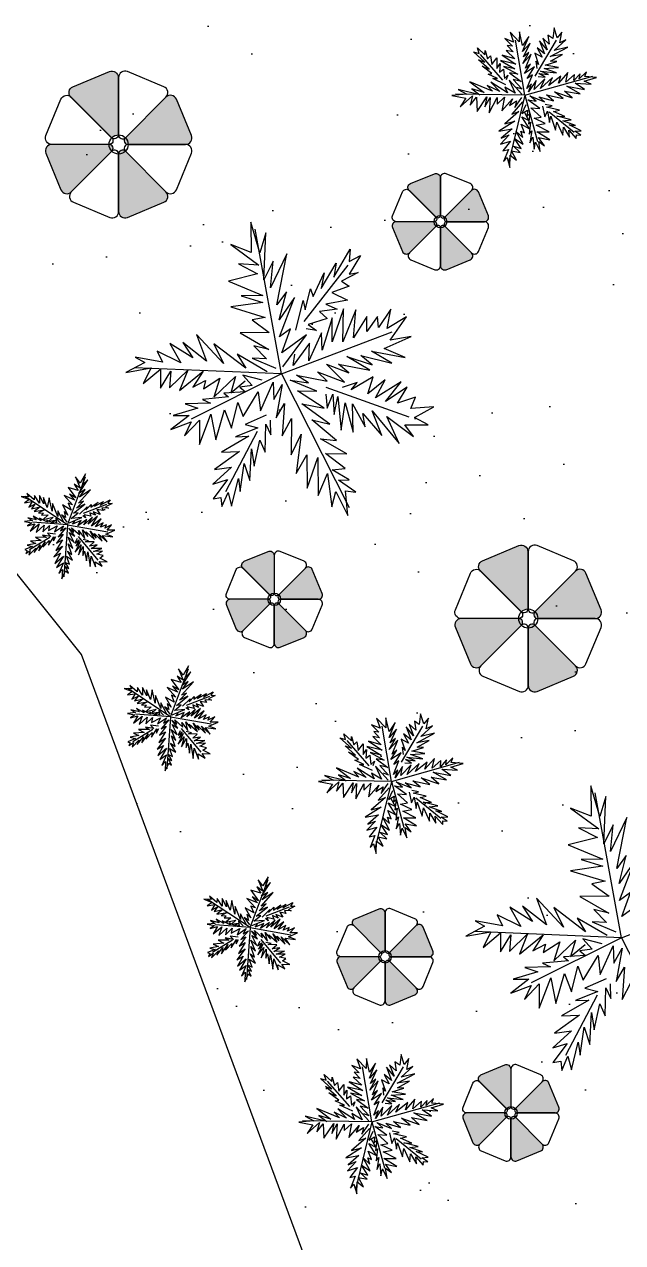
# Model space of a CAD drawing. Header units: millimetres. Extents: x 185 to 501, y 88 to 528.
# Drawn here: x 373.69 to 383.99, y 205.34 to 226.29 of the extents above; entities that cross this region are included whole.
import ezdxf

# ---------------------------------------------------------------- set-up
doc = ezdxf.new("R2010")
doc.units = ezdxf.units.MM
for name, color, linetype in [('arboles', 84, 'Continuous'), ('arena playa', 253, 'Continuous'), ('SITE_FURNISHINGS', 230, 'Continuous')]:
    doc.layers.add(name, color=color, linetype=linetype)

msp = doc.modelspace()

# ---------------------------------------------------------------- hatches: boundary and pattern name
for color, points in [(5, [(375.308, 225.372, 0.534511), (375.156, 225.474), (374.529, 225.214, 0.475071), (374.48, 225.051, -0.059116), (374.5, 225.035), (375.198, 224.337, -0.187719), (375.308, 224.385, 0.000562), (375.308, 224.385)]), (256, [(380.849, 223.651, 0.534511), (380.749, 223.717), (380.337, 223.547, 0.475071), (380.304, 223.439, -0.059116), (380.318, 223.429), (380.777, 222.969, -0.187719), (380.849, 223.001, 0.000562), (380.849, 223.001)]), (256, [(377.989, 217.158, 0.534511), (377.889, 217.224), (377.477, 217.054, 0.475071), (377.444, 216.946, -0.059116), (377.458, 216.936), (377.917, 216.476, -0.187719), (377.989, 216.508, 0.000562), (377.989, 216.508)]), (230, [(382.357, 217.221, 0.534511), (382.205, 217.323), (381.578, 217.063, 0.475071), (381.529, 216.9, -0.059116), (381.55, 216.884), (382.248, 216.186, -0.187719), (382.357, 216.234, 0.000562), (382.357, 216.234)]), (256, [(379.896, 211.011, 0.534511), (379.796, 211.078), (379.383, 210.907, 0.475071), (379.351, 210.799, -0.059116), (379.364, 210.789), (379.824, 210.33, -0.187719), (379.896, 210.361, 0.000562), (379.896, 210.361)]), (256, [(382.062, 208.327, 0.534511), (381.962, 208.394), (381.55, 208.223, 0.475071), (381.518, 208.116, -0.059116), (381.531, 208.105), (381.99, 207.646, -0.187719), (382.062, 207.677, 0.000562), (382.062, 207.678)])]:
    msp.add_hatch(color=color).paths.add_polyline_path(points)
h = msp.add_hatch(color=5)
edge = h.paths.add_edge_path()
edge.add_arc((375.479, 224.289), 0.0682, 135, 270)
edge.add_line((375.479, 224.221), (376.466, 224.221))
edge.add_arc((376.466, 224.331), 0.11, 270, 382.5)
edge.add_line((376.568, 224.373), (376.308, 224.999))
edge.add_arc((376.207, 224.957), 0.11, 22.5, 135)
edge.add_line((376.129, 225.035), (375.431, 224.337))
edge = h.paths.add_edge_path()
edge.add_arc((375.383, 224.056), 0.0682, 45, 180)
edge.add_line((375.315, 224.056), (375.315, 223.069))
edge.add_arc((375.425, 223.069), 0.11, 180, 292.5)
edge.add_line((375.467, 222.967), (376.093, 223.227))
edge.add_arc((376.051, 223.328), 0.11, 292.5, 405)
edge.add_line((376.129, 223.406), (375.431, 224.104))
edge = h.paths.add_edge_path()
edge.add_arc((374.423, 223.484), 0.11, 202.5, 315)
edge.add_line((374.5, 223.406), (375.198, 224.104))
edge.add_arc((375.15, 224.152), 0.0682, 315, 450)
edge.add_line((375.15, 224.221), (374.163, 224.221))
edge.add_arc((374.163, 224.111), 0.11, 90, 202.5)
edge.add_line((374.061, 224.069), (374.321, 223.442))
h = msp.add_hatch(color=256)
edge = h.paths.add_edge_path()
edge.add_arc((380.962, 222.938), 0.0448, 135, 270)
edge.add_line((380.962, 222.893), (381.611, 222.893))
edge.add_arc((381.611, 222.965), 0.0723, 270, 382.5)
edge.add_line((381.678, 222.993), (381.507, 223.405))
edge.add_arc((381.441, 223.378), 0.0723, 22.5, 135)
edge.add_line((381.389, 223.429), (380.93, 222.969))
edge = h.paths.add_edge_path()
edge.add_arc((380.898, 222.785), 0.0448, 45, 180)
edge.add_line((380.854, 222.785), (380.854, 222.135))
edge.add_arc((380.926, 222.135), 0.0723, 180, 292.5)
edge.add_line((380.954, 222.068), (381.366, 222.239))
edge.add_arc((381.338, 222.306), 0.0723, 292.5, 405)
edge.add_line((381.389, 222.357), (380.93, 222.816))
edge = h.paths.add_edge_path()
edge.add_arc((380.267, 222.408), 0.0723, 202.5, 315)
edge.add_line((380.318, 222.357), (380.777, 222.816))
edge.add_arc((380.745, 222.848), 0.0448, 315, 450)
edge.add_line((380.745, 222.893), (380.096, 222.893))
edge.add_arc((380.096, 222.821), 0.0723, 90, 202.5)
edge.add_line((380.029, 222.793), (380.2, 222.381))
h = msp.add_hatch(color=256)
edge = h.paths.add_edge_path()
edge.add_arc((378.102, 216.445), 0.0448, 135, 270)
edge.add_line((378.102, 216.4), (378.751, 216.4))
edge.add_arc((378.751, 216.472), 0.0723, 270, 382.5)
edge.add_line((378.818, 216.5), (378.647, 216.912))
edge.add_arc((378.58, 216.884), 0.0723, 22.5, 135)
edge.add_line((378.529, 216.936), (378.07, 216.476))
edge = h.paths.add_edge_path()
edge.add_arc((378.038, 216.292), 0.0448, 45, 180)
edge.add_line((377.993, 216.292), (377.993, 215.642))
edge.add_arc((378.066, 215.642), 0.0723, 180, 292.5)
edge.add_line((378.093, 215.575), (378.506, 215.746))
edge.add_arc((378.478, 215.813), 0.0723, 292.5, 405)
edge.add_line((378.529, 215.864), (378.07, 216.323))
edge = h.paths.add_edge_path()
edge.add_arc((377.407, 215.915), 0.0723, 202.5, 315)
edge.add_line((377.458, 215.864), (377.917, 216.323))
edge.add_arc((377.885, 216.355), 0.0448, 315, 450)
edge.add_line((377.885, 216.4), (377.236, 216.4))
edge.add_arc((377.236, 216.328), 0.0723, 90, 202.5)
edge.add_line((377.169, 216.3), (377.34, 215.888))
h = msp.add_hatch(color=230)
edge = h.paths.add_edge_path()
edge.add_arc((382.529, 216.137), 0.0682, 135, 270)
edge.add_line((382.529, 216.069), (383.516, 216.069))
edge.add_arc((383.516, 216.179), 0.11, 270, 382.5)
edge.add_line((383.617, 216.221), (383.358, 216.848))
edge.add_arc((383.256, 216.806), 0.11, 22.5, 135)
edge.add_line((383.179, 216.884), (382.48, 216.186))
edge = h.paths.add_edge_path()
edge.add_arc((382.432, 215.905), 0.0682, 45, 180)
edge.add_line((382.364, 215.905), (382.364, 214.918))
edge.add_arc((382.474, 214.918), 0.11, 180, 292.5)
edge.add_line((382.516, 214.816), (383.143, 215.076))
edge.add_arc((383.101, 215.177), 0.11, 292.5, 405)
edge.add_line((383.179, 215.255), (382.48, 215.953))
edge = h.paths.add_edge_path()
edge.add_arc((381.472, 215.333), 0.11, 202.5, 315)
edge.add_line((381.55, 215.255), (382.248, 215.953))
edge.add_arc((382.2, 216.001), 0.0682, 315, 450)
edge.add_line((382.2, 216.069), (381.212, 216.069))
edge.add_arc((381.212, 215.959), 0.11, 90, 202.5)
edge.add_line((381.111, 215.917), (381.37, 215.291))
h = msp.add_hatch(color=256)
edge = h.paths.add_edge_path()
edge.add_arc((380.008, 210.298), 0.0448, 135, 270)
edge.add_line((380.008, 210.253), (380.658, 210.253))
edge.add_arc((380.658, 210.325), 0.0723, 270, 382.5)
edge.add_line((380.725, 210.353), (380.554, 210.765))
edge.add_arc((380.487, 210.738), 0.0723, 22.5, 135)
edge.add_line((380.436, 210.789), (379.977, 210.33))
edge = h.paths.add_edge_path()
edge.add_arc((379.945, 210.145), 0.0448, 45, 180)
edge.add_line((379.9, 210.145), (379.9, 209.495))
edge.add_arc((379.973, 209.495), 0.0723, 180, 292.5)
edge.add_line((380, 209.429), (380.413, 209.599))
edge.add_arc((380.385, 209.666), 0.0723, 292.5, 405)
edge.add_line((380.436, 209.717), (379.977, 210.177))
edge = h.paths.add_edge_path()
edge.add_arc((379.313, 209.768), 0.0723, 202.5, 315)
edge.add_line((379.364, 209.717), (379.824, 210.177))
edge.add_arc((379.792, 210.208), 0.0448, 315, 450)
edge.add_line((379.792, 210.253), (379.143, 210.253))
edge.add_arc((379.143, 210.181), 0.0723, 90, 202.5)
edge.add_line((379.076, 210.153), (379.247, 209.741))
h = msp.add_hatch(color=256)
edge = h.paths.add_edge_path()
edge.add_arc((382.175, 207.614), 0.0448, 135, 270)
edge.add_line((382.175, 207.569), (382.825, 207.569))
edge.add_arc((382.825, 207.642), 0.0723, 270, 382.5)
edge.add_line((382.891, 207.669), (382.721, 208.082))
edge.add_arc((382.654, 208.054), 0.0723, 22.5, 135)
edge.add_line((382.603, 208.105), (382.144, 207.646))
edge = h.paths.add_edge_path()
edge.add_arc((382.112, 207.461), 0.0448, 45, 180)
edge.add_line((382.067, 207.461), (382.067, 206.812))
edge.add_arc((382.139, 206.812), 0.0723, 180, 292.5)
edge.add_line((382.167, 206.745), (382.579, 206.916))
edge.add_arc((382.552, 206.982), 0.0723, 292.5, 405)
edge.add_line((382.603, 207.034), (382.144, 207.493))
edge = h.paths.add_edge_path()
edge.add_arc((381.48, 207.085), 0.0723, 202.5, 315)
edge.add_line((381.531, 207.034), (381.99, 207.493))
edge.add_arc((381.959, 207.524), 0.0448, 315, 450)
edge.add_line((381.959, 207.569), (381.309, 207.569))
edge.add_arc((381.309, 207.497), 0.0723, 90, 202.5)
edge.add_line((381.243, 207.469), (381.413, 207.057))
at = {"layer": 'arena playa'}
h = msp.add_hatch(dxfattribs=at)
h.set_pattern_fill('AR-SAND', color=256, scale=0.07, style=0)
h.set_pattern_definition([(37.5, (-1998.5492, 57.1), (-0.1120022, 3.4258927), [0, -2.70256, 0, -3.0226, 0, -2.88925]), (7.5, (-1998.5492, 57.1), (3.146663, 5.017776), [0, -1.45796, 0, -2.43586, 0, -0.93345]), (327.5, (-2000.7362, 57.1), (5.5369466, 0.0100603), [0, -0.889, 0, -3.2004, 0, -4.1783]), (317.5, (-2000.736, 57.1), (5.344895, 1.560505), [0, -0.4445, 0, -2.09804, 0, -2.4003])])
h.paths.add_polyline_path([(384.825, 236.855), (376.93, 236.855), (373.547, 232.348), (373.171, 227.091), (370.915, 220.143), (374.675, 215.449), (378.998, 203.807), (384.638, 202.117), (392.345, 206.248), (394.6, 210.942), (399.112, 213.383), (408.323, 211.881), (415.09, 216.012), (416.782, 220.143), (412.082, 227.278), (410.767, 232.724), (410.579, 238.732), (405.691, 245.868), (397.796, 247.558), (391.969, 245.68), (391.781, 238.357)])

# ---------------------------------------------------------------- linework, layer by layer
at = {"layer": 'arboles', "linetype": 'Continuous'}
for p, q in [((382.307, 225.066), (382.146, 226.014)), ((382.482, 225.397), (382.85, 226.012)), ((381.925, 225.329), (381.545, 225.77)), ((382.307, 225.066), (383.477, 225.394)), ((382.307, 225.066), (381.111, 225.086)), ((382.307, 225.066), (382.024, 223.905)), ((382.307, 225.066), (382.523, 224.274)), ((382.725, 224.78), (383.156, 224.432)), ((378.118, 220.275), (377.665, 222.766)), ((378.508, 221.176), (379.266, 222.148)), ((378.118, 220.275), (380.022, 221.001)), ((378.118, 220.275), (375.59, 220.382)), ((378.118, 220.275), (376.563, 219.498)), ((378.118, 220.275), (379.284, 217.979)), ((378.878, 220.047), (380.308, 219.537)), ((377.698, 219.287), (377.154, 218.248)), ((374.433, 217.683), (374.744, 218.507)), ((374.433, 217.683), (373.698, 218.167)), ((374.711, 217.882), (375.111, 218.036)), ((374.433, 217.683), (373.831, 217.729)), ((374.433, 217.683), (374.371, 216.789)), ((374.433, 217.683), (375.131, 217.559)), ((374.131, 217.463), (373.783, 217.251)), ((374.62, 217.479), (374.955, 217.071)), ((376.207, 214.381), (376.518, 215.205)), ((376.207, 214.381), (375.472, 214.865)), ((376.485, 214.58), (376.885, 214.734)), ((376.207, 214.381), (375.604, 214.427)), ((376.207, 214.381), (376.144, 213.487)), ((376.207, 214.381), (376.905, 214.257)), ((375.905, 214.161), (375.557, 213.949)), ((376.393, 214.177), (376.729, 213.769)), ((380.009, 213.27), (379.848, 214.218)), ((380.184, 213.601), (380.552, 214.216)), ((379.627, 213.534), (379.247, 213.974)), ((380.009, 213.27), (381.179, 213.598)), ((380.009, 213.27), (378.813, 213.29)), ((380.009, 213.27), (379.726, 212.109)), ((380.009, 213.27), (380.225, 212.478)), ((383.968, 210.582), (383.516, 213.074)), ((380.427, 212.984), (380.858, 212.637)), ((377.578, 210.757), (377.888, 211.581)), ((377.578, 210.757), (376.843, 211.241)), ((383.968, 210.582), (385.872, 211.309)), ((377.855, 210.956), (378.255, 211.11)), ((377.578, 210.757), (376.975, 210.803)), ((377.578, 210.757), (377.515, 209.863)), ((377.578, 210.757), (378.276, 210.633)), ((377.276, 210.537), (376.928, 210.325)), ((377.764, 210.553), (378.099, 210.145)), ((383.968, 210.582), (381.44, 210.69)), ((383.968, 210.582), (382.413, 209.806)), ((383.968, 210.582), (385.135, 208.286)), ((383.548, 209.594), (383.004, 208.556)), ((379.672, 207.413), (379.511, 208.362)), ((379.848, 207.744), (380.216, 208.359)), ((379.291, 207.677), (378.911, 208.117)), ((379.672, 207.413), (380.843, 207.741)), ((379.672, 207.413), (378.477, 207.433)), ((379.672, 207.413), (379.389, 206.253)), ((379.672, 207.413), (379.888, 206.622)), ((380.091, 207.128), (380.522, 206.78))]:
    msp.add_line(p, q, dxfattribs=at)
at = {"layer": 'arboles', "linetype": 'Continuous', "flags": 128}
for points in [[(382.325, 224.903), (382.255, 224.755), (382.353, 224.813), (382.345, 224.712), (382.391, 224.751), (382.367, 224.575), (382.406, 224.607), (382.383, 224.397), (382.427, 224.453), (382.391, 224.25), (382.445, 224.344), (382.465, 224.138), (382.49, 224.263), (382.572, 224.097), (382.544, 224.271), (382.646, 224.196), (382.543, 224.338), (382.738, 224.299), (382.514, 224.439), (382.727, 224.438), (382.502, 224.555), (382.658, 224.581), (382.464, 224.673), (382.584, 224.693), (382.411, 224.852), (382.566, 224.839), (382.358, 224.987), (382.498, 224.964), (382.391, 225.055), (382.647, 224.954), (382.545, 225.042), (382.799, 224.972), (382.677, 225.074), (382.966, 225.014), (382.816, 225.128), (383.121, 225.024), (382.989, 225.14), (383.257, 225.09), (383.028, 225.222), (383.332, 225.165), (383.173, 225.274), (383.445, 225.255), (383.327, 225.311), (383.54, 225.371), (383.338, 225.389), (383.366, 225.47), (383.243, 225.351), (383.257, 225.438), (383.15, 225.318), (383.16, 225.423), (383.01, 225.29), (383.047, 225.46), (382.885, 225.273), (382.924, 225.398), (382.719, 225.234), (382.784, 225.371), (382.577, 225.181), (382.648, 225.352), (382.467, 225.166), (382.499, 225.319), (382.37, 225.125), (382.42, 225.266), (382.341, 225.183), (382.436, 225.419), (382.346, 225.357), (382.473, 225.555), (382.299, 225.44), (382.403, 225.604), (382.32, 225.534), (382.417, 225.775), (382.271, 225.614), (382.377, 225.804), (382.284, 225.728), (382.396, 225.963), (382.267, 225.819), (382.373, 226.077), (382.267, 225.923), (382.214, 226.159), (382.209, 225.984), (382.051, 226.152), (382.113, 225.979), (381.964, 226.04), (382.091, 225.913), (382.002, 225.922), (382.104, 225.813), (381.985, 225.836), (382.132, 225.696), (381.915, 225.759), (382.149, 225.604), (381.886, 225.662), (382.132, 225.519), (381.941, 225.559), (382.183, 225.428), (382.043, 225.451), (382.245, 225.305), (382.106, 225.337), (382.259, 225.171), (382.17, 225.203)], [(382.538, 225.387), (382.653, 225.376), (382.547, 225.443), (382.714, 225.421), (382.575, 225.48), (382.849, 225.451), (382.637, 225.527), (382.883, 225.545), (382.658, 225.584), (382.859, 225.649), (382.75, 225.651), (382.955, 225.768), (382.744, 225.731), (383.047, 225.891), (382.811, 225.836), (383.013, 226.018), (382.906, 225.968), (382.944, 226.154), (382.864, 226.055), (382.809, 226.228), (382.787, 226.041), (382.704, 226.098), (382.724, 225.944), (382.613, 226.047), (382.69, 225.85), (382.56, 226.005), (382.646, 225.777), (382.518, 225.881), (382.602, 225.721), (382.475, 225.791), (382.543, 225.595), (382.494, 225.655), (382.51, 225.527)], [(381.981, 225.249), (381.757, 225.355), (381.834, 225.356), (381.676, 225.431), (381.74, 225.44), (381.569, 225.565), (381.69, 225.517), (381.511, 225.676), (381.619, 225.635), (381.421, 225.812), (381.518, 225.783), (381.489, 225.883), (381.619, 225.762), (381.621, 225.838), (381.662, 225.691), (381.714, 225.744), (381.737, 225.595), (381.824, 225.708), (381.822, 225.528), (381.879, 225.612), (381.87, 225.466), (381.937, 225.517), (381.954, 225.355), (382.015, 225.414), (381.987, 225.333)], [(382.252, 225.087), (382.035, 225.327), (382.138, 225.101), (381.962, 225.208), (382.008, 225.109), (381.719, 225.29), (381.873, 225.133), (381.66, 225.234), (381.748, 225.139), (381.359, 225.299), (381.603, 225.114), (381.396, 225.178), (381.531, 225.075), (381.158, 225.164), (381.309, 225.086), (381.05, 225.061), (381.293, 225.017), (381.194, 224.866), (381.405, 225.057), (381.363, 224.897), (381.471, 225.033), (381.483, 224.79), (381.652, 225.041), (381.62, 224.868), (381.707, 225.031), (381.693, 224.767), (381.832, 225.026), (381.83, 224.916), (381.956, 225.034), (381.912, 224.8), (382.092, 225.003), (382.039, 224.891), (382.163, 224.969), (382.133, 224.856), (382.252, 225.031)], [(382.266, 224.954), (382.08, 224.744), (382.205, 224.789), (381.959, 224.574), (382.131, 224.62), (381.858, 224.452), (382.085, 224.488), (381.9, 224.328), (382.036, 224.384), (381.887, 224.224), (382.057, 224.28), (381.927, 224.111), (382.023, 224.136), (381.941, 223.928), (381.999, 223.994), (382.047, 223.827), (382.052, 224.035), (382.165, 223.949), (382.077, 224.11), (382.227, 224.08), (382.108, 224.189), (382.24, 224.15), (382.128, 224.324), (382.276, 224.227), (382.159, 224.446), (382.272, 224.339), (382.238, 224.449), (382.3, 224.419), (382.243, 224.567), (382.384, 224.49), (382.254, 224.696), (382.377, 224.631), (382.304, 224.766)], [(382.611, 224.878), (382.651, 224.695), (382.698, 224.793), (382.733, 224.599), (382.751, 224.708), (382.833, 224.465), (382.857, 224.607), (382.961, 224.381), (382.97, 224.52), (383.074, 224.344), (383.062, 224.467), (383.191, 224.322), (383.195, 224.387), (383.268, 224.379), (383.165, 224.452), (383.278, 224.458), (383.071, 224.556), (383.178, 224.549), (382.96, 224.626), (383.105, 224.644), (382.855, 224.709), (382.996, 224.702), (382.799, 224.788), (382.904, 224.812), (382.68, 224.862), (382.774, 224.884), (382.658, 224.906)], [(378.141, 220.397), (378.55, 220.948), (378.122, 220.639), (378.272, 221.05), (378.085, 220.912), (378.34, 221.587), (378.079, 221.204), (378.201, 221.688), (378.039, 221.465), (378.212, 222.339), (377.927, 221.757), (377.976, 222.213), (377.816, 221.891), (377.847, 222.701), (377.747, 222.356), (377.589, 222.884), (377.597, 222.361), (377.243, 222.503), (377.727, 222.144), (377.376, 222.166), (377.704, 221.998), (377.204, 221.872), (377.795, 221.625), (377.424, 221.619), (377.798, 221.505), (377.244, 221.427), (377.839, 221.245), (377.61, 221.203), (377.907, 220.99), (377.404, 220.984), (377.899, 220.695), (377.644, 220.759), (377.858, 220.533), (377.611, 220.549), (378.023, 220.373)], [(378.365, 221.027), (378.492, 221.536), (378.525, 221.376), (378.615, 221.736), (378.662, 221.606), (378.85, 222.014), (378.801, 221.743), (379.056, 222.18), (379.016, 221.94), (379.302, 222.422), (379.281, 222.21), (379.479, 222.312), (379.28, 221.992), (379.438, 222.019), (379.151, 221.873), (379.281, 221.787), (378.983, 221.677), (379.253, 221.544), (378.879, 221.472), (379.076, 221.39), (378.769, 221.348), (378.904, 221.229), (378.574, 221.126), (378.72, 221.024), (378.542, 221.049)], [(377.787, 220.169), (377.451, 220.253), (377.611, 220.074), (377.4, 220.048), (377.499, 219.97), (377.124, 219.945), (377.206, 219.879), (376.76, 219.838), (376.895, 219.772), (376.457, 219.762), (376.676, 219.688), (376.255, 219.562), (376.526, 219.561), (376.215, 219.322), (376.564, 219.452), (376.451, 219.21), (376.704, 219.483), (376.704, 219.061), (376.901, 219.585), (376.988, 219.141), (377.137, 219.658), (377.257, 219.344), (377.367, 219.785), (377.459, 219.545), (377.717, 219.968), (377.754, 219.642), (377.976, 220.134), (377.987, 219.835), (378.131, 220.095), (378.027, 219.521), (378.169, 219.769), (378.128, 219.212), (378.288, 219.508), (378.283, 218.883), (378.459, 219.241), (378.368, 218.564), (378.555, 218.887), (378.562, 218.311), (378.741, 218.841), (378.748, 218.185), (378.909, 218.561), (378.983, 217.988), (379.05, 218.255), (379.262, 217.839), (379.217, 218.266), (379.396, 218.241), (379.098, 218.448), (379.284, 218.454), (378.991, 218.626), (379.215, 218.649), (378.876, 218.906), (379.244, 218.899), (378.788, 219.159), (379.064, 219.129), (378.639, 219.487), (378.949, 219.409), (378.47, 219.76), (378.853, 219.684), (378.394, 219.984), (378.723, 219.98), (378.268, 220.167), (378.58, 220.122), (378.375, 220.252), (378.905, 220.153), (378.74, 220.313), (379.203, 220.131), (378.892, 220.446), (379.277, 220.297), (379.096, 220.441), (379.638, 220.338), (379.242, 220.576), (379.681, 220.433), (379.484, 220.595), (380.018, 220.461), (379.667, 220.668), (380.246, 220.556), (379.883, 220.713), (380.351, 220.919), (379.986, 220.858), (380.27, 221.256), (379.936, 221.056), (380, 221.389), (379.789, 221.073), (379.77, 221.262), (379.587, 221.005), (379.585, 221.262), (379.355, 220.898), (379.396, 221.376), (379.172, 220.825), (379.183, 221.396), (378.987, 220.825), (378.992, 221.239), (378.82, 220.682), (378.809, 220.982), (378.59, 220.502), (378.599, 220.803), (378.318, 220.418), (378.348, 220.616)], [(377.869, 220.313), (377.357, 220.613), (377.501, 220.372), (376.953, 220.793), (377.119, 220.455), (376.657, 220.953), (376.826, 220.495), (376.418, 220.815), (376.59, 220.554), (376.196, 220.798), (376.383, 220.467), (375.978, 220.668), (376.07, 220.48), (375.602, 220.564), (375.764, 220.471), (375.438, 220.302), (375.872, 220.378), (375.739, 220.108), (376.038, 220.356), (376.037, 220.033), (376.215, 220.325), (376.189, 220.034), (376.503, 220.338), (376.363, 219.991), (376.77, 220.324), (376.594, 220.045), (376.809, 220.163), (376.773, 220.02), (377.055, 220.2), (376.954, 219.876), (377.327, 220.231), (377.243, 219.948), (377.493, 220.156)], [(378.881, 219.927), (378.906, 219.684), (379.001, 219.93), (379.024, 219.575), (379.089, 219.888), (379.142, 219.308), (379.214, 219.778), (379.351, 219.275), (379.341, 219.759), (379.56, 219.368), (379.518, 219.596), (379.845, 219.217), (379.681, 219.641), (380.14, 219.077), (379.928, 219.546), (380.389, 219.2), (380.241, 219.402), (380.643, 219.4), (380.404, 219.526), (380.741, 219.712), (380.344, 219.68), (380.426, 219.877), (380.116, 219.77), (380.283, 220.045), (379.906, 219.803), (380.175, 220.138), (379.737, 219.865), (379.9, 220.174), (379.602, 219.932), (379.695, 220.225), (379.316, 220.003), (379.42, 220.129), (379.161, 220.042)], [(377.853, 219.565), (377.49, 219.405), (377.713, 219.349), (377.325, 219.195), (377.558, 219.203), (377.087, 218.931), (377.393, 218.941), (376.966, 218.632), (377.26, 218.671), (376.937, 218.382), (377.187, 218.458), (376.94, 218.13), (377.076, 218.149), (377.09, 217.994), (377.197, 218.237), (377.258, 218.004), (377.376, 218.476), (377.405, 218.251), (377.474, 218.736), (377.572, 218.441), (377.603, 218.987), (377.648, 218.692), (377.746, 219.136), (377.839, 218.928), (377.849, 219.414), (377.934, 219.228), (377.931, 219.479)], [(374.462, 217.715), (374.683, 217.807), (374.5, 217.791), (374.618, 217.887), (374.538, 217.879), (374.734, 218.035), (374.588, 217.967), (374.711, 218.09), (374.623, 218.052), (374.831, 218.282), (374.642, 218.159), (374.738, 218.287), (374.632, 218.219), (374.786, 218.455), (374.695, 218.37), (374.742, 218.556), (374.651, 218.399), (374.571, 218.504), (374.651, 218.31), (374.55, 218.38), (374.618, 218.271), (374.446, 218.323), (374.579, 218.144), (374.467, 218.208), (374.558, 218.107), (374.379, 218.183), (374.523, 218.022), (374.448, 218.051), (374.498, 217.934), (374.347, 218.022), (374.443, 217.847), (374.379, 217.912), (374.402, 217.807), (374.331, 217.855), (374.423, 217.729)], [(374.366, 217.739), (374.267, 217.92), (374.267, 217.822), (374.179, 218.046), (374.168, 217.915), (374.119, 218.147), (374.087, 217.98), (374.023, 218.148), (374.027, 218.04), (373.953, 218.183), (373.95, 218.051), (373.865, 218.183), (373.859, 218.11), (373.735, 218.219), (373.766, 218.162), (373.638, 218.17), (373.782, 218.115), (373.694, 218.058), (373.827, 218.079), (373.769, 217.983), (373.875, 218.038), (373.815, 217.956), (373.963, 217.991), (373.859, 217.912), (374.04, 217.939), (373.938, 217.887), (374.023, 217.884), (373.986, 217.847), (374.103, 217.851), (374.015, 217.772), (374.19, 217.811), (374.114, 217.742), (374.226, 217.759)], [(374.642, 217.863), (374.771, 217.992), (374.752, 217.939), (374.843, 218.03), (374.834, 217.983), (374.963, 218.071), (374.9, 217.999), (375.054, 218.084), (374.999, 218.019), (375.171, 218.112), (375.127, 218.052), (375.204, 218.047), (375.087, 217.988), (375.139, 217.967), (375.027, 217.975), (375.051, 217.926), (374.942, 217.947), (374.999, 217.858), (374.875, 217.904), (374.919, 217.844), (374.82, 217.887), (374.838, 217.827), (374.722, 217.855), (374.747, 217.799), (374.698, 217.838)], [(374.316, 217.71), (374.231, 217.796), (374.246, 217.714), (374.179, 217.744), (374.194, 217.703), (374.078, 217.762), (374.09, 217.728), (373.95, 217.796), (373.979, 217.751), (373.846, 217.827), (373.898, 217.766), (373.75, 217.803), (373.831, 217.755), (373.695, 217.739), (373.823, 217.715), (373.746, 217.663), (373.87, 217.699), (373.794, 217.573), (373.947, 217.695), (373.894, 217.547), (374.031, 217.674), (374.01, 217.559), (374.122, 217.671), (374.106, 217.583), (374.259, 217.663), (374.212, 217.559), (374.366, 217.666), (374.316, 217.575), (374.405, 217.627), (374.272, 217.474), (374.358, 217.523), (374.246, 217.364), (374.347, 217.424), (374.234, 217.238), (374.35, 217.314), (374.202, 217.128), (374.316, 217.191), (374.215, 217.018), (374.363, 217.144), (374.248, 216.947), (374.363, 217.03), (374.283, 216.846), (374.35, 216.914), (374.339, 216.751), (374.402, 216.887), (374.451, 216.848), (374.399, 216.962), (374.456, 216.931), (374.399, 217.035), (374.47, 217.002), (374.415, 217.139), (374.523, 217.071), (374.434, 217.23), (374.511, 217.172), (374.448, 217.355), (374.527, 217.276), (374.446, 217.466), (374.547, 217.375), (374.464, 217.547), (374.561, 217.487), (374.459, 217.624), (374.544, 217.555), (374.506, 217.63), (374.646, 217.506), (374.626, 217.583), (374.731, 217.446), (374.695, 217.596), (374.783, 217.482), (374.755, 217.558), (374.898, 217.43), (374.823, 217.572), (374.928, 217.451), (374.898, 217.534), (375.034, 217.399), (374.966, 217.523), (375.119, 217.386), (375.038, 217.498), (375.215, 217.476), (375.095, 217.523), (375.251, 217.591), (375.116, 217.591), (375.194, 217.679), (375.075, 217.622), (375.103, 217.682), (375.002, 217.638), (375.048, 217.715), (374.914, 217.647), (375.012, 217.783), (374.846, 217.658), (374.952, 217.827), (374.791, 217.692), (374.867, 217.814), (374.716, 217.679), (374.766, 217.77), (374.615, 217.666), (374.671, 217.755), (374.519, 217.69), (374.563, 217.744)], [(374.227, 217.518), (374.09, 217.536), (374.147, 217.479), (374.004, 217.503), (374.075, 217.463), (373.886, 217.466), (373.979, 217.414), (373.796, 217.399), (373.89, 217.358), (373.742, 217.329), (373.831, 217.307), (373.698, 217.254), (373.742, 217.235), (373.719, 217.186), (373.794, 217.24), (373.771, 217.159), (373.89, 217.279), (373.859, 217.207), (373.966, 217.339), (373.942, 217.233), (374.049, 217.391), (374.01, 217.295), (374.119, 217.41), (374.109, 217.331), (374.199, 217.474), (374.191, 217.403), (374.235, 217.479)], [(374.599, 217.443), (374.563, 217.366), (374.635, 217.422), (374.579, 217.312), (374.654, 217.394), (374.566, 217.211), (374.671, 217.339), (374.623, 217.164), (374.706, 217.31), (374.701, 217.155), (374.73, 217.23), (374.76, 217.059), (374.786, 217.214), (374.823, 216.964), (374.843, 217.142), (374.919, 216.956), (374.911, 217.043), (375.031, 216.97), (374.982, 217.051), (375.116, 217.046), (374.991, 217.107), (375.051, 217.151), (374.939, 217.175), (375.038, 217.227), (374.882, 217.222), (375.023, 217.274), (374.843, 217.271), (374.947, 217.334), (374.815, 217.315), (374.895, 217.386), (374.742, 217.388), (374.796, 217.407), (374.703, 217.427)], [(376.236, 214.413), (376.456, 214.505), (376.274, 214.489), (376.392, 214.585), (376.311, 214.577), (376.508, 214.733), (376.362, 214.665), (376.485, 214.788), (376.396, 214.75), (376.604, 214.98), (376.415, 214.857), (376.511, 214.985), (376.406, 214.917), (376.56, 215.153), (376.469, 215.068), (376.516, 215.254), (376.425, 215.097), (376.344, 215.202), (376.425, 215.008), (376.324, 215.078), (376.392, 214.969), (376.22, 215.021), (376.352, 214.842), (376.241, 214.906), (376.332, 214.805), (376.152, 214.881), (376.297, 214.72), (376.222, 214.749), (376.272, 214.632), (376.121, 214.72), (376.217, 214.546), (376.152, 214.61), (376.176, 214.505), (376.105, 214.553), (376.196, 214.427)], [(376.14, 214.437), (376.041, 214.618), (376.041, 214.52), (375.952, 214.744), (375.941, 214.613), (375.893, 214.845), (375.861, 214.678), (375.796, 214.846), (375.801, 214.738), (375.727, 214.881), (375.724, 214.749), (375.639, 214.881), (375.633, 214.808), (375.508, 214.917), (375.54, 214.86), (375.412, 214.868), (375.556, 214.813), (375.467, 214.757), (375.601, 214.777), (375.543, 214.681), (375.648, 214.736), (375.589, 214.654), (375.737, 214.689), (375.633, 214.61), (375.814, 214.637), (375.711, 214.585), (375.796, 214.582), (375.76, 214.546), (375.877, 214.549), (375.789, 214.47), (375.963, 214.509), (375.888, 214.44), (376, 214.457)], [(376.415, 214.561), (376.544, 214.69), (376.526, 214.637), (376.617, 214.728), (376.607, 214.681), (376.737, 214.769), (376.674, 214.697), (376.828, 214.782), (376.773, 214.717), (376.944, 214.81), (376.9, 214.75), (376.977, 214.745), (376.861, 214.686), (376.913, 214.665), (376.801, 214.673), (376.825, 214.624), (376.716, 214.645), (376.773, 214.557), (376.648, 214.602), (376.692, 214.542), (376.593, 214.585), (376.612, 214.525), (376.496, 214.553), (376.521, 214.497), (376.472, 214.536)], [(376.089, 214.409), (376.004, 214.494), (376.02, 214.412), (375.952, 214.442), (375.968, 214.401), (375.852, 214.46), (375.864, 214.426), (375.724, 214.494), (375.752, 214.449), (375.62, 214.525), (375.672, 214.464), (375.524, 214.501), (375.604, 214.453), (375.469, 214.437), (375.596, 214.413), (375.519, 214.361), (375.644, 214.397), (375.568, 214.272), (375.721, 214.393), (375.667, 214.245), (375.804, 214.372), (375.784, 214.257), (375.896, 214.369), (375.88, 214.281), (376.033, 214.361), (375.985, 214.257), (376.14, 214.364), (376.089, 214.273), (376.179, 214.325), (376.045, 214.172), (376.132, 214.221), (376.02, 214.062), (376.121, 214.122), (376.007, 213.936), (376.124, 214.012), (375.976, 213.826), (376.089, 213.889), (375.989, 213.716), (376.137, 213.842), (376.022, 213.645), (376.137, 213.728), (376.056, 213.544), (376.124, 213.612), (376.113, 213.45), (376.176, 213.585), (376.225, 213.546), (376.173, 213.661), (376.23, 213.629), (376.173, 213.733), (376.244, 213.7), (376.189, 213.837), (376.297, 213.769), (376.207, 213.928), (376.285, 213.87), (376.222, 214.053), (376.3, 213.974), (376.22, 214.164), (376.321, 214.073), (376.237, 214.245), (376.335, 214.185), (376.233, 214.322), (376.318, 214.253), (376.28, 214.328), (376.42, 214.204), (376.4, 214.281), (376.505, 214.144), (376.469, 214.294), (376.557, 214.18), (376.529, 214.256), (376.672, 214.128), (376.596, 214.27), (376.702, 214.149), (376.672, 214.232), (376.807, 214.097), (376.74, 214.221), (376.892, 214.084), (376.812, 214.196), (376.989, 214.174), (376.869, 214.221), (377.025, 214.289), (376.889, 214.289), (376.968, 214.377), (376.848, 214.32), (376.877, 214.38), (376.776, 214.336), (376.822, 214.413), (376.688, 214.346), (376.785, 214.481), (376.62, 214.357), (376.726, 214.525), (376.565, 214.39), (376.64, 214.512), (376.489, 214.377), (376.54, 214.468), (376.389, 214.364), (376.445, 214.453), (376.292, 214.388), (376.337, 214.442)], [(380.027, 213.107), (379.957, 212.959), (380.055, 213.017), (380.048, 212.917), (380.093, 212.956), (380.069, 212.779), (380.108, 212.811), (380.086, 212.601), (380.129, 212.658), (380.093, 212.454), (380.147, 212.548), (380.167, 212.342), (380.193, 212.467), (380.274, 212.301), (380.246, 212.475), (380.348, 212.4), (380.245, 212.542), (380.44, 212.503), (380.216, 212.643), (380.429, 212.642), (380.204, 212.759), (380.36, 212.786), (380.166, 212.877), (380.286, 212.898), (380.114, 213.056), (380.268, 213.043), (380.061, 213.191), (380.2, 213.169), (380.093, 213.26), (380.349, 213.158), (380.247, 213.247), (380.502, 213.177), (380.379, 213.278), (380.668, 213.218), (380.519, 213.332), (380.824, 213.228), (380.691, 213.344), (380.959, 213.295), (380.73, 213.426), (381.034, 213.369), (380.875, 213.478), (381.147, 213.46), (381.03, 213.515), (381.242, 213.575), (381.04, 213.594), (381.068, 213.674), (380.945, 213.555), (380.959, 213.642), (380.852, 213.522), (380.862, 213.628), (380.712, 213.495), (380.749, 213.665), (380.587, 213.477), (380.626, 213.602), (380.422, 213.438), (380.486, 213.575), (380.279, 213.385), (380.35, 213.556), (380.169, 213.371), (380.201, 213.523), (380.072, 213.33), (380.122, 213.47), (380.043, 213.387), (380.138, 213.623), (380.049, 213.562), (380.175, 213.759), (380.001, 213.644), (380.105, 213.809), (380.022, 213.738), (380.119, 213.979), (379.973, 213.818), (380.079, 214.008), (379.986, 213.932), (380.098, 214.167), (379.97, 214.024), (380.075, 214.281), (379.969, 214.128), (379.916, 214.363), (379.911, 214.189), (379.753, 214.357), (379.815, 214.184), (379.666, 214.244), (379.793, 214.117), (379.704, 214.126), (379.806, 214.017), (379.687, 214.04), (379.834, 213.9), (379.617, 213.963), (379.851, 213.809), (379.588, 213.867), (379.834, 213.723), (379.643, 213.764), (379.885, 213.632), (379.745, 213.655), (379.947, 213.509), (379.808, 213.541), (379.961, 213.376), (379.872, 213.408)], [(380.24, 213.591), (380.355, 213.58), (380.249, 213.647), (380.416, 213.625), (380.277, 213.684), (380.551, 213.655), (380.34, 213.731), (380.585, 213.749), (380.36, 213.789), (380.561, 213.854), (380.452, 213.856), (380.657, 213.972), (380.446, 213.935), (380.749, 214.096), (380.513, 214.041), (380.716, 214.222), (380.609, 214.173), (380.646, 214.359), (380.566, 214.259), (380.511, 214.433), (380.489, 214.246), (380.406, 214.302), (380.427, 214.148), (380.315, 214.251), (380.392, 214.054), (380.262, 214.21), (380.348, 213.982), (380.22, 214.086), (380.304, 213.925), (380.177, 213.996), (380.245, 213.8), (380.196, 213.859), (380.212, 213.731)], [(376.001, 214.216), (375.864, 214.234), (375.921, 214.177), (375.778, 214.201), (375.848, 214.161), (375.659, 214.164), (375.752, 214.112), (375.57, 214.097), (375.664, 214.056), (375.516, 214.027), (375.604, 214.005), (375.472, 213.952), (375.516, 213.933), (375.493, 213.884), (375.568, 213.938), (375.545, 213.857), (375.664, 213.977), (375.633, 213.905), (375.74, 214.037), (375.716, 213.931), (375.823, 214.089), (375.784, 213.993), (375.893, 214.108), (375.883, 214.029), (375.973, 214.172), (375.965, 214.101), (376.009, 214.177)], [(376.373, 214.141), (376.337, 214.064), (376.409, 214.12), (376.352, 214.01), (376.428, 214.092), (376.34, 213.909), (376.445, 214.037), (376.396, 213.862), (376.48, 214.009), (376.475, 213.853), (376.504, 213.928), (376.533, 213.757), (376.56, 213.912), (376.596, 213.662), (376.617, 213.84), (376.692, 213.654), (376.685, 213.741), (376.804, 213.668), (376.755, 213.749), (376.889, 213.744), (376.765, 213.805), (376.825, 213.849), (376.713, 213.873), (376.812, 213.925), (376.656, 213.92), (376.796, 213.972), (376.617, 213.969), (376.721, 214.032), (376.589, 214.013), (376.669, 214.084), (376.516, 214.086), (376.57, 214.105), (376.477, 214.125)], [(379.683, 213.454), (379.459, 213.56), (379.536, 213.56), (379.378, 213.635), (379.442, 213.644), (379.271, 213.769), (379.392, 213.722), (379.213, 213.88), (379.321, 213.839), (379.124, 214.016), (379.22, 213.987), (379.191, 214.088), (379.321, 213.966), (379.323, 214.042), (379.364, 213.896), (379.416, 213.948), (379.439, 213.8), (379.526, 213.913), (379.524, 213.733), (379.581, 213.816), (379.572, 213.67), (379.64, 213.722), (379.657, 213.56), (379.717, 213.618), (379.689, 213.538)], [(379.954, 213.292), (379.737, 213.532), (379.84, 213.306), (379.664, 213.413), (379.711, 213.314), (379.421, 213.494), (379.575, 213.338), (379.362, 213.439), (379.45, 213.343), (379.062, 213.504), (379.305, 213.318), (379.098, 213.383), (379.233, 213.279), (378.86, 213.368), (379.011, 213.29), (378.752, 213.266), (378.995, 213.221), (378.897, 213.07), (379.107, 213.261), (379.065, 213.101), (379.173, 213.237), (379.185, 212.994), (379.354, 213.245), (379.322, 213.073), (379.409, 213.235), (379.395, 212.972), (379.534, 213.23), (379.532, 213.12), (379.658, 213.238), (379.614, 213.005), (379.794, 213.207), (379.741, 213.095), (379.865, 213.174), (379.835, 213.061), (379.954, 213.235)], [(379.968, 213.158), (379.782, 212.949), (379.907, 212.993), (379.661, 212.779), (379.833, 212.824), (379.56, 212.656), (379.788, 212.692), (379.602, 212.533), (379.738, 212.588), (379.589, 212.428), (379.76, 212.485), (379.629, 212.316), (379.725, 212.341), (379.643, 212.132), (379.701, 212.198), (379.749, 212.032), (379.754, 212.24), (379.867, 212.153), (379.779, 212.315), (379.929, 212.284), (379.81, 212.394), (379.942, 212.355), (379.83, 212.528), (379.978, 212.431), (379.861, 212.65), (379.975, 212.543), (379.94, 212.653), (380.003, 212.624), (379.945, 212.771), (380.086, 212.694), (379.956, 212.9), (380.079, 212.835), (380.006, 212.97)], [(380.313, 213.082), (380.353, 212.899), (380.4, 212.997), (380.435, 212.803), (380.453, 212.912), (380.536, 212.669), (380.56, 212.812), (380.663, 212.585), (380.672, 212.725), (380.776, 212.549), (380.764, 212.671), (380.893, 212.527), (380.897, 212.592), (380.97, 212.584), (380.867, 212.656), (380.98, 212.662), (380.773, 212.761), (380.88, 212.754), (380.662, 212.83), (380.807, 212.848), (380.557, 212.913), (380.698, 212.906), (380.502, 212.993), (380.606, 213.017), (380.382, 213.066), (380.476, 213.088), (380.36, 213.11)], [(384.4, 211.255), (383.973, 210.946), (384.122, 211.358), (383.936, 211.22), (384.191, 211.895), (383.93, 211.512), (384.051, 211.996), (383.889, 211.773), (384.062, 212.647), (383.778, 212.064), (383.826, 212.521), (383.666, 212.198), (383.697, 213.009), (383.598, 212.664), (383.44, 213.192), (383.447, 212.669), (383.093, 212.81), (383.578, 212.451), (383.227, 212.473), (383.554, 212.305), (383.054, 212.18), (383.646, 211.933), (383.275, 211.927), (383.649, 211.813), (383.094, 211.734), (383.689, 211.552), (383.461, 211.51), (383.757, 211.297), (383.254, 211.291), (383.749, 211.002), (383.495, 211.066), (383.709, 210.841), (383.462, 210.857), (383.873, 210.681)], [(377.606, 210.789), (377.827, 210.88), (377.644, 210.865), (377.762, 210.961), (377.682, 210.953), (377.879, 211.109), (377.732, 211.041), (377.855, 211.164), (377.767, 211.126), (377.975, 211.356), (377.786, 211.233), (377.882, 211.361), (377.776, 211.293), (377.931, 211.529), (377.839, 211.444), (377.887, 211.63), (377.795, 211.473), (377.715, 211.578), (377.795, 211.384), (377.695, 211.454), (377.762, 211.345), (377.591, 211.397), (377.723, 211.217), (377.611, 211.282), (377.702, 211.181), (377.523, 211.257), (377.668, 211.096), (377.592, 211.125), (377.643, 211.008), (377.491, 211.096), (377.588, 210.921), (377.523, 210.986), (377.547, 210.88), (377.476, 210.929), (377.567, 210.803)], [(377.51, 210.813), (377.411, 210.994), (377.411, 210.896), (377.323, 211.12), (377.312, 210.989), (377.263, 211.221), (377.232, 211.054), (377.167, 211.222), (377.172, 211.114), (377.098, 211.257), (377.095, 211.125), (377.01, 211.257), (377.003, 211.184), (376.879, 211.293), (376.91, 211.236), (376.783, 211.244), (376.926, 211.189), (376.838, 211.132), (376.972, 211.153), (376.914, 211.057), (377.019, 211.112), (376.959, 211.03), (377.107, 211.065), (377.003, 210.986), (377.184, 211.013), (377.082, 210.961), (377.167, 210.958), (377.131, 210.921), (377.247, 210.925), (377.159, 210.846), (377.334, 210.885), (377.258, 210.816), (377.37, 210.833)], [(377.786, 210.937), (377.915, 211.066), (377.896, 211.013), (377.987, 211.104), (377.978, 211.057), (378.107, 211.145), (378.044, 211.073), (378.199, 211.158), (378.143, 211.093), (378.315, 211.186), (378.271, 211.126), (378.348, 211.121), (378.232, 211.062), (378.284, 211.041), (378.172, 211.049), (378.195, 211), (378.087, 211.021), (378.143, 210.932), (378.019, 210.978), (378.063, 210.918), (377.964, 210.961), (377.983, 210.901), (377.866, 210.929), (377.891, 210.873), (377.843, 210.912)], [(383.72, 210.621), (383.207, 210.92), (383.352, 210.68), (382.804, 211.101), (382.97, 210.762), (382.507, 211.261), (382.676, 210.803), (382.268, 211.123), (382.44, 210.862), (382.046, 211.106), (382.234, 210.775), (381.829, 210.975), (381.92, 210.788), (381.453, 210.872), (381.614, 210.778), (381.288, 210.609), (381.723, 210.685), (381.589, 210.415), (381.889, 210.663), (381.887, 210.34), (382.066, 210.632), (382.039, 210.342), (382.353, 210.646), (382.213, 210.298), (382.62, 210.632), (382.445, 210.353), (382.659, 210.47), (382.623, 210.328), (382.906, 210.508), (382.805, 210.183), (383.178, 210.538), (383.094, 210.256), (383.344, 210.464)], [(377.46, 210.784), (377.375, 210.869), (377.391, 210.788), (377.323, 210.817), (377.339, 210.777), (377.222, 210.836), (377.235, 210.802), (377.095, 210.869), (377.123, 210.825), (376.991, 210.901), (377.043, 210.84), (376.895, 210.877), (376.975, 210.828), (376.84, 210.813), (376.967, 210.789), (376.89, 210.737), (377.014, 210.773), (376.939, 210.647), (377.091, 210.769), (377.038, 210.621), (377.175, 210.748), (377.154, 210.633), (377.266, 210.745), (377.251, 210.657), (377.403, 210.737), (377.356, 210.633), (377.51, 210.74), (377.46, 210.649), (377.55, 210.701), (377.416, 210.548), (377.502, 210.597), (377.391, 210.438), (377.491, 210.498), (377.378, 210.312), (377.495, 210.388), (377.347, 210.202), (377.46, 210.265), (377.359, 210.092), (377.507, 210.218), (377.392, 210.021), (377.507, 210.104), (377.427, 209.92), (377.495, 209.988), (377.484, 209.825), (377.547, 209.961), (377.595, 209.921), (377.543, 210.036), (377.6, 210.005), (377.543, 210.109), (377.614, 210.076), (377.559, 210.213), (377.668, 210.145), (377.578, 210.304), (377.655, 210.246), (377.592, 210.429), (377.671, 210.35), (377.591, 210.54), (377.691, 210.449), (377.608, 210.621), (377.706, 210.561), (377.603, 210.698), (377.688, 210.628), (377.651, 210.704), (377.791, 210.58), (377.77, 210.657), (377.876, 210.52), (377.839, 210.669), (377.928, 210.556), (377.899, 210.632), (378.043, 210.504), (377.967, 210.646), (378.073, 210.525), (378.043, 210.608), (378.178, 210.473), (378.11, 210.597), (378.263, 210.46), (378.183, 210.572), (378.359, 210.55), (378.239, 210.597), (378.395, 210.665), (378.26, 210.665), (378.339, 210.753), (378.219, 210.696), (378.247, 210.756), (378.147, 210.712), (378.192, 210.789), (378.058, 210.721), (378.156, 210.857), (377.991, 210.732), (378.096, 210.901), (377.936, 210.765), (378.011, 210.888), (377.86, 210.753), (377.91, 210.844), (377.759, 210.74), (377.816, 210.828), (377.663, 210.764), (377.707, 210.817)], [(377.372, 210.592), (377.235, 210.61), (377.291, 210.553), (377.148, 210.577), (377.219, 210.537), (377.03, 210.54), (377.123, 210.488), (376.94, 210.473), (377.035, 210.432), (376.887, 210.403), (376.975, 210.381), (376.843, 210.328), (376.887, 210.309), (376.863, 210.26), (376.939, 210.314), (376.915, 210.233), (377.035, 210.353), (377.003, 210.281), (377.11, 210.413), (377.087, 210.307), (377.194, 210.465), (377.154, 210.369), (377.263, 210.484), (377.254, 210.405), (377.343, 210.548), (377.336, 210.477), (377.38, 210.553)], [(383.637, 210.476), (383.302, 210.56), (383.462, 210.382), (383.251, 210.355), (383.35, 210.278), (382.974, 210.253), (383.056, 210.186), (382.611, 210.146), (382.746, 210.079), (382.308, 210.07), (382.527, 209.995), (382.106, 209.87), (382.376, 209.868), (382.065, 209.629), (382.415, 209.759), (382.301, 209.517), (382.555, 209.79), (382.554, 209.368), (382.752, 209.893), (382.839, 209.449), (382.988, 209.966), (383.107, 209.652), (383.218, 210.093), (383.309, 209.852), (383.567, 210.276), (383.604, 209.95), (383.827, 210.442), (383.837, 210.142), (383.982, 210.403), (383.878, 209.829), (384.019, 210.077), (383.978, 209.52), (384.138, 209.816)], [(377.743, 210.517), (377.707, 210.44), (377.78, 210.496), (377.723, 210.386), (377.799, 210.468), (377.71, 210.285), (377.816, 210.413), (377.767, 210.238), (377.851, 210.384), (377.846, 210.229), (377.874, 210.304), (377.904, 210.132), (377.931, 210.288), (377.967, 210.038), (377.988, 210.216), (378.063, 210.03), (378.055, 210.117), (378.175, 210.044), (378.126, 210.125), (378.26, 210.12), (378.136, 210.181), (378.195, 210.225), (378.084, 210.249), (378.183, 210.301), (378.027, 210.296), (378.167, 210.348), (377.988, 210.345), (378.091, 210.408), (377.959, 210.389), (378.039, 210.46), (377.887, 210.462), (377.94, 210.48), (377.847, 210.501)], [(383.704, 209.872), (383.34, 209.712), (383.564, 209.656), (383.176, 209.503), (383.408, 209.51), (382.938, 209.239), (383.244, 209.248), (382.817, 208.939), (383.11, 208.978), (382.787, 208.689), (383.037, 208.765), (382.79, 208.438), (382.927, 208.456), (382.941, 208.301), (383.048, 208.545), (383.108, 208.312), (383.226, 208.784), (383.256, 208.559), (383.324, 209.043), (383.422, 208.748), (383.453, 209.295), (383.498, 209), (383.596, 209.444), (383.689, 209.236), (383.699, 209.722), (383.784, 209.535), (383.781, 209.787)], [(379.691, 207.25), (379.621, 207.103), (379.718, 207.16), (379.711, 207.06), (379.756, 207.099), (379.733, 206.923), (379.772, 206.954), (379.749, 206.744), (379.792, 206.801), (379.756, 206.597), (379.811, 206.692), (379.83, 206.485), (379.856, 206.61), (379.938, 206.444), (379.91, 206.618), (380.012, 206.543), (379.908, 206.686), (380.104, 206.647), (379.879, 206.786), (380.093, 206.786), (379.867, 206.902), (380.024, 206.929), (379.83, 207.021), (379.949, 207.041), (379.777, 207.199), (379.931, 207.186), (379.724, 207.335), (379.864, 207.312), (379.756, 207.403), (380.013, 207.302), (379.911, 207.39), (380.165, 207.32), (380.043, 207.421), (380.332, 207.361), (380.182, 207.476), (380.487, 207.371), (380.355, 207.488), (380.622, 207.438), (380.394, 207.569), (380.698, 207.513), (380.539, 207.621), (380.811, 207.603), (380.693, 207.658), (380.905, 207.718), (380.704, 207.737), (380.732, 207.817), (380.608, 207.699), (380.623, 207.785), (380.516, 207.665), (380.526, 207.771), (380.376, 207.638), (380.413, 207.808), (380.251, 207.62), (380.29, 207.746), (380.085, 207.582), (380.15, 207.718), (379.943, 207.529), (380.014, 207.699), (379.832, 207.514), (379.864, 207.666), (379.736, 207.473), (379.786, 207.613), (379.706, 207.53), (379.801, 207.766), (379.712, 207.705), (379.839, 207.902), (379.664, 207.788), (379.769, 207.952), (379.685, 207.881), (379.783, 208.123), (379.636, 207.961), (379.743, 208.152), (379.65, 208.075), (379.761, 208.31), (379.633, 208.167), (379.738, 208.425), (379.632, 208.271), (379.58, 208.506), (379.574, 208.332), (379.416, 208.5), (379.478, 208.327), (379.33, 208.387), (379.457, 208.26), (379.367, 208.269), (379.47, 208.161), (379.35, 208.184), (379.498, 208.044), (379.28, 208.106), (379.515, 207.952), (379.251, 208.01), (379.498, 207.866), (379.306, 207.907), (379.548, 207.776), (379.409, 207.798), (379.61, 207.653), (379.472, 207.685), (379.624, 207.519), (379.536, 207.551)], [(379.903, 207.735), (380.019, 207.724), (379.913, 207.79), (380.08, 207.768), (379.941, 207.827), (380.214, 207.798), (380.003, 207.875), (380.249, 207.892), (380.024, 207.932), (380.225, 207.997), (380.115, 207.999), (380.321, 208.115), (380.11, 208.078), (380.413, 208.239), (380.176, 208.184), (380.379, 208.365), (380.272, 208.316), (380.31, 208.502), (380.23, 208.403), (380.175, 208.576), (380.153, 208.389), (380.069, 208.445), (380.09, 208.292), (379.978, 208.395), (380.056, 208.198), (379.925, 208.353), (380.011, 208.125), (379.883, 208.229), (379.968, 208.069), (379.841, 208.139), (379.908, 207.943), (379.86, 208.003), (379.876, 207.875)], [(379.347, 207.597), (379.123, 207.703), (379.2, 207.703), (379.041, 207.778), (379.106, 207.788), (378.934, 207.912), (379.056, 207.865), (378.877, 208.023), (378.984, 207.982), (378.787, 208.159), (378.884, 208.13), (378.854, 208.231), (378.984, 208.109), (378.987, 208.185), (379.028, 208.039), (379.079, 208.091), (379.103, 207.943), (379.189, 208.056), (379.188, 207.876), (379.244, 207.96), (379.235, 207.813), (379.303, 207.865), (379.32, 207.703), (379.381, 207.761), (379.353, 207.681)], [(379.618, 207.435), (379.4, 207.675), (379.504, 207.449), (379.327, 207.556), (379.374, 207.457), (379.085, 207.637), (379.238, 207.481), (379.025, 207.582), (379.114, 207.486), (378.725, 207.647), (378.968, 207.462), (378.762, 207.526), (378.896, 207.422), (378.524, 207.511), (378.674, 207.434), (378.415, 207.409), (378.658, 207.364), (378.56, 207.213), (378.771, 207.405), (378.728, 207.244), (378.836, 207.38), (378.848, 207.137), (379.017, 207.388), (378.986, 207.216), (379.073, 207.379), (379.058, 207.115), (379.197, 207.373), (379.196, 207.264), (379.322, 207.381), (379.278, 207.148), (379.457, 207.351), (379.404, 207.239), (379.529, 207.317), (379.499, 207.204), (379.618, 207.378)], [(379.632, 207.302), (379.446, 207.092), (379.57, 207.137), (379.325, 206.922), (379.497, 206.967), (379.223, 206.799), (379.451, 206.835), (379.265, 206.676), (379.402, 206.732), (379.253, 206.571), (379.423, 206.628), (379.293, 206.459), (379.388, 206.484), (379.306, 206.275), (379.364, 206.341), (379.413, 206.175), (379.418, 206.383), (379.53, 206.296), (379.443, 206.458), (379.592, 206.427), (379.474, 206.537), (379.606, 206.498), (379.494, 206.671), (379.642, 206.574), (379.525, 206.794), (379.638, 206.687), (379.603, 206.797), (379.666, 206.767), (379.609, 206.914), (379.75, 206.838), (379.62, 207.043), (379.743, 206.978), (379.669, 207.113)], [(379.977, 207.225), (380.017, 207.042), (380.064, 207.141), (380.099, 206.947), (380.117, 207.055), (380.199, 206.812), (380.223, 206.955), (380.327, 206.729), (380.336, 206.868), (380.44, 206.692), (380.428, 206.815), (380.556, 206.67), (380.56, 206.735), (380.634, 206.727), (380.531, 206.799), (380.644, 206.806), (380.436, 206.904), (380.543, 206.897), (380.325, 206.973), (380.471, 206.991), (380.221, 207.056), (380.362, 207.05), (380.165, 207.136), (380.27, 207.16), (380.046, 207.209), (380.14, 207.231), (380.023, 207.253)]]:
    msp.add_lwpolyline(points, dxfattribs=at)
at = {"layer": 'arena playa'}
for p, q in [((374.675, 215.449), (370.915, 220.143)), ((374.675, 215.449), (370.915, 220.143)), ((378.998, 203.807), (374.675, 215.449)), ((378.998, 203.807), (374.675, 215.449))]:
    msp.add_line(p, q, dxfattribs=at)
at = {"layer": 'SITE_FURNISHINGS', "color": 5, "linetype": 'Continuous'}
for points in [[(375.308, 224.385, -0.668179), (375.191, 224.337), (374.493, 225.035, -0.534511), (374.529, 225.214), (375.156, 225.474, -0.534511), (375.308, 225.372)], [(375.315, 224.385, 0.668179), (375.431, 224.337), (376.129, 225.035, 0.534511), (376.093, 225.214), (375.467, 225.474, 0.534511), (375.315, 225.372)], [(375.198, 224.337, -0.668179), (375.15, 224.221), (374.163, 224.221, -0.534511), (374.061, 224.373), (374.321, 224.999, -0.534511), (374.5, 225.035)], [(375.431, 224.337, 0.668179), (375.479, 224.221), (376.466, 224.221, 0.534511), (376.568, 224.373), (376.308, 224.999, 0.534511), (376.129, 225.035)], [(375.15, 224.221, -1), (375.479, 224.221, -1)], [(374.321, 223.442, 0.534511), (374.5, 223.406), (375.198, 224.104, 0.668179), (375.15, 224.221), (374.163, 224.221, 0.534511), (374.061, 224.069)], [(375.479, 224.221, 0.668179), (375.431, 224.104), (376.129, 223.406, 0.534511), (376.308, 223.442), (376.568, 224.069, 0.534511), (376.466, 224.221)], [(375.315, 224.056, 0.668179), (375.198, 224.104), (374.5, 223.406, 0.534511), (374.536, 223.227), (375.163, 222.967, 0.534511), (375.315, 223.069)], [(375.431, 224.104, 0.668179), (375.315, 224.056), (375.315, 223.069, 0.534511), (375.467, 222.967), (376.093, 223.227, 0.534511), (376.129, 223.406)]]:
    msp.add_lwpolyline(points, format="xyb", close=True, dxfattribs=at)
at = {"layer": 'SITE_FURNISHINGS', "color": 7, "linetype": 'Continuous'}
for points in [[(380.849, 223.001, -0.668179), (380.772, 222.969), (380.313, 223.429, -0.534511), (380.337, 223.547), (380.749, 223.717, -0.534511), (380.849, 223.651)], [(380.854, 223.001, 0.668179), (380.93, 222.969), (381.389, 223.429, 0.534511), (381.366, 223.547), (380.954, 223.717, 0.534511), (380.854, 223.651)], [(380.777, 222.969, -0.668179), (380.745, 222.893), (380.096, 222.893, -0.534511), (380.029, 222.993), (380.2, 223.405, -0.534511), (380.318, 223.429)], [(380.93, 222.969, 0.668179), (380.962, 222.893), (381.611, 222.893, 0.534511), (381.678, 222.993), (381.507, 223.405, 0.534511), (381.389, 223.429)], [(380.2, 222.381, 0.534511), (380.318, 222.357), (380.777, 222.816, 0.668179), (380.745, 222.893), (380.096, 222.893, 0.534511), (380.029, 222.793)], [(380.745, 222.893, -1), (380.962, 222.893, -1)], [(380.962, 222.893, 0.668179), (380.93, 222.816), (381.389, 222.357, 0.534511), (381.507, 222.381), (381.678, 222.793, 0.534511), (381.611, 222.893)], [(380.854, 222.785, 0.668179), (380.777, 222.816), (380.318, 222.357, 0.534511), (380.341, 222.239), (380.754, 222.068, 0.534511), (380.854, 222.135)], [(380.93, 222.816, 0.668179), (380.854, 222.785), (380.854, 222.135, 0.534511), (380.954, 222.068), (381.366, 222.239, 0.534511), (381.389, 222.357)], [(377.989, 216.508, -0.668179), (377.912, 216.476), (377.453, 216.936, -0.534511), (377.477, 217.054), (377.889, 217.224, -0.534511), (377.989, 217.158)], [(377.993, 216.508, 0.668179), (378.07, 216.476), (378.529, 216.936, 0.534511), (378.506, 217.054), (378.093, 217.224, 0.534511), (377.993, 217.158)], [(377.917, 216.476, -0.668179), (377.885, 216.4), (377.236, 216.4, -0.534511), (377.169, 216.5), (377.34, 216.912, -0.534511), (377.458, 216.936)], [(378.07, 216.476, 0.668179), (378.102, 216.4), (378.751, 216.4, 0.534511), (378.818, 216.5), (378.647, 216.912, 0.534511), (378.529, 216.936)], [(377.34, 215.888, 0.534511), (377.458, 215.864), (377.917, 216.323, 0.668179), (377.885, 216.4), (377.236, 216.4, 0.534511), (377.169, 216.3)], [(377.885, 216.4, -1), (378.102, 216.4, -1)], [(378.102, 216.4, 0.668179), (378.07, 216.323), (378.529, 215.864, 0.534511), (378.647, 215.888), (378.818, 216.3, 0.534511), (378.751, 216.4)], [(377.993, 216.292, 0.668179), (377.917, 216.323), (377.458, 215.864, 0.534511), (377.481, 215.746), (377.893, 215.575, 0.534511), (377.993, 215.642)], [(378.07, 216.323, 0.668179), (377.993, 216.292), (377.993, 215.642, 0.534511), (378.093, 215.575), (378.506, 215.746, 0.534511), (378.529, 215.864)], [(379.896, 210.361, -0.668179), (379.819, 210.33), (379.36, 210.789, -0.534511), (379.383, 210.907), (379.796, 211.078, -0.534511), (379.896, 211.011)], [(379.9, 210.361, 0.668179), (379.977, 210.33), (380.436, 210.789, 0.534511), (380.413, 210.907), (380, 211.078, 0.534511), (379.9, 211.011)], [(379.824, 210.33, -0.668179), (379.792, 210.253), (379.143, 210.253, -0.534511), (379.076, 210.353), (379.247, 210.765, -0.534511), (379.364, 210.789)], [(379.977, 210.33, 0.668179), (380.008, 210.253), (380.658, 210.253, 0.534511), (380.725, 210.353), (380.554, 210.765, 0.534511), (380.436, 210.789)], [(379.792, 210.253, -1), (380.008, 210.253, -1)], [(379.247, 209.741, 0.534511), (379.364, 209.717), (379.824, 210.177, 0.668179), (379.792, 210.253), (379.143, 210.253, 0.534511), (379.076, 210.153)], [(379.9, 210.145, 0.668179), (379.824, 210.177), (379.364, 209.717, 0.534511), (379.388, 209.599), (379.8, 209.429, 0.534511), (379.9, 209.495)], [(379.977, 210.177, 0.668179), (379.9, 210.145), (379.9, 209.495, 0.534511), (380, 209.429), (380.413, 209.599, 0.534511), (380.436, 209.717)], [(380.008, 210.253, 0.668179), (379.977, 210.177), (380.436, 209.717, 0.534511), (380.554, 209.741), (380.725, 210.153, 0.534511), (380.658, 210.253)], [(382.062, 207.678, -0.668179), (381.986, 207.646), (381.527, 208.105, -0.534511), (381.55, 208.223), (381.962, 208.394, -0.534511), (382.062, 208.327)], [(382.067, 207.678, 0.668179), (382.144, 207.646), (382.603, 208.105, 0.534511), (382.579, 208.223), (382.167, 208.394, 0.534511), (382.067, 208.327)], [(381.99, 207.646, -0.668179), (381.959, 207.569), (381.309, 207.569, -0.534511), (381.243, 207.669), (381.413, 208.082, -0.534511), (381.531, 208.105)], [(382.144, 207.646, 0.668179), (382.175, 207.569), (382.825, 207.569, 0.534511), (382.891, 207.669), (382.721, 208.082, 0.534511), (382.603, 208.105)], [(381.959, 207.569, -1), (382.175, 207.569, -1)], [(381.413, 207.057, 0.534511), (381.531, 207.034), (381.99, 207.493, 0.668179), (381.959, 207.569), (381.309, 207.569, 0.534511), (381.243, 207.469)], [(382.067, 207.461, 0.668179), (381.99, 207.493), (381.531, 207.034, 0.534511), (381.555, 206.916), (381.967, 206.745, 0.534511), (382.067, 206.812)], [(382.144, 207.493, 0.668179), (382.067, 207.461), (382.067, 206.812, 0.534511), (382.167, 206.745), (382.579, 206.916, 0.534511), (382.603, 207.034)], [(382.175, 207.569, 0.668179), (382.144, 207.493), (382.603, 207.034, 0.534511), (382.721, 207.057), (382.891, 207.469, 0.534511), (382.825, 207.569)]]:
    msp.add_lwpolyline(points, format="xyb", close=True, dxfattribs=at)
at = {"layer": 'SITE_FURNISHINGS', "color": 230, "linetype": 'Continuous'}
for points in [[(382.357, 216.234, -0.668179), (382.241, 216.186), (381.543, 216.884, -0.534511), (381.578, 217.063), (382.205, 217.323, -0.534511), (382.357, 217.221)], [(382.364, 216.234, 0.668179), (382.48, 216.186), (383.179, 216.884, 0.534511), (383.143, 217.063), (382.516, 217.323, 0.534511), (382.364, 217.221)], [(382.248, 216.186, -0.668179), (382.2, 216.069), (381.212, 216.069, -0.534511), (381.111, 216.221), (381.37, 216.848, -0.534511), (381.55, 216.884)], [(382.48, 216.186, 0.668179), (382.529, 216.069), (383.516, 216.069, 0.534511), (383.617, 216.221), (383.358, 216.848, 0.534511), (383.179, 216.884)], [(382.2, 216.069, -1), (382.529, 216.069, -1)], [(381.37, 215.291, 0.534511), (381.55, 215.255), (382.248, 215.953, 0.668179), (382.2, 216.069), (381.212, 216.069, 0.534511), (381.111, 215.917)], [(382.364, 215.905, 0.668179), (382.248, 215.953), (381.55, 215.255, 0.534511), (381.585, 215.076), (382.212, 214.816, 0.534511), (382.364, 214.918)], [(382.48, 215.953, 0.668179), (382.364, 215.905), (382.364, 214.918, 0.534511), (382.516, 214.816), (383.143, 215.076, 0.534511), (383.179, 215.255)], [(382.529, 216.069, 0.668179), (382.48, 215.953), (383.179, 215.255, 0.534511), (383.358, 215.291), (383.617, 215.917, 0.534511), (383.516, 216.069)]]:
    msp.add_lwpolyline(points, format="xyb", close=True, dxfattribs=at)

doc.saveas('drawing.dxf')
